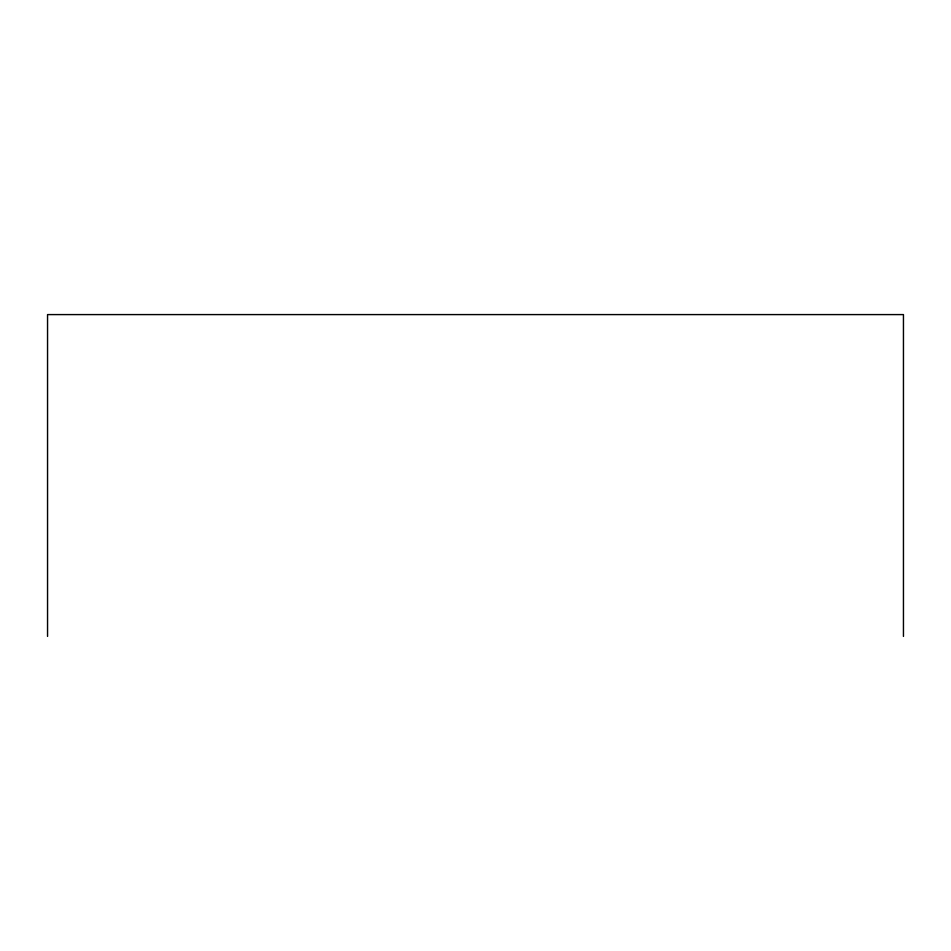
<?xml version="1.0" encoding="UTF-8"?>
<svg xmlns="http://www.w3.org/2000/svg" width="951" height="951" viewBox="0 0 951 951"><rect width="100%" height="100%" fill="white"/><g stroke="black" fill="none" stroke-linecap="round" stroke-linejoin="round"><path stroke-width="1.43" d="M903.45 636.409L903.45 314.591L47.55 314.591L47.55 636.409"/></g></svg>
